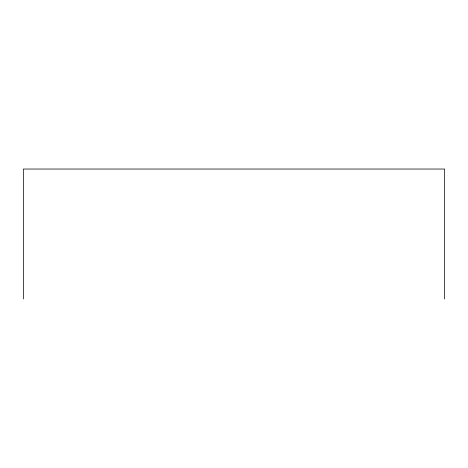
<?xml version="1.0" encoding="UTF-8"?>
<svg xmlns="http://www.w3.org/2000/svg" width="468" height="468" viewBox="0 0 468 468"><rect width="100%" height="100%" fill="white"/><g stroke="black" fill="none" stroke-linecap="round" stroke-linejoin="round"><path stroke-width="0.7" d="M444.6 298.964L444.6 169.036L23.4 169.036L23.4 298.964"/></g></svg>
